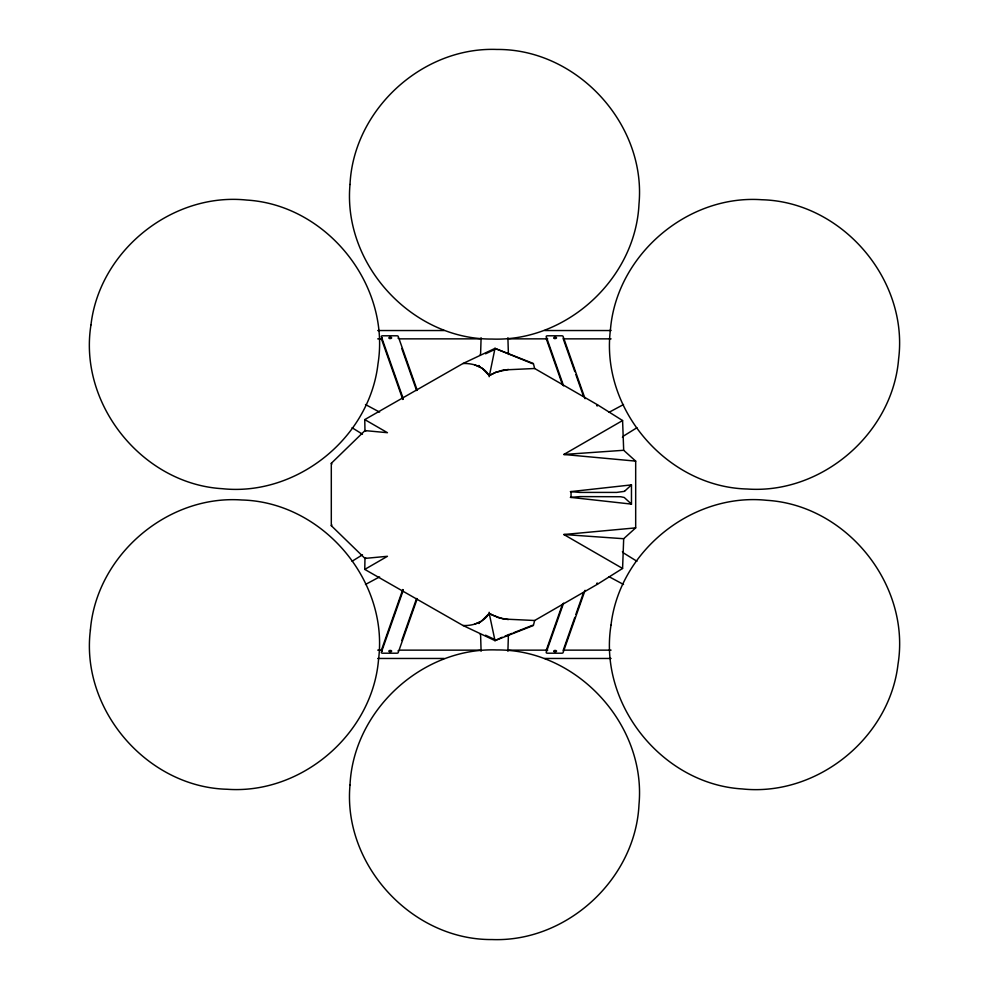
<?xml version="1.0" encoding="UTF-8"?>
<svg xmlns="http://www.w3.org/2000/svg" width="989" height="989" viewBox="0 0 989 989"><rect width="100%" height="100%" fill="white"/><g stroke="black" fill="none" stroke-linecap="round" stroke-linejoin="round"><path stroke-width="1.48" d="M534.653 620.499L533.38 625.505L494.995 640.6L463.013 625.505L364.768 569.404L364.966 558.402L331.303 525.691L331.303 463.309L364.966 430.598L364.768 419.596L463.013 363.495L494.995 348.4L533.38 363.495L534.653 368.501L597.393 404.724L622.588 420.548L623.688 450.279L635.68 461.121L635.68 527.879L623.688 538.721L622.588 568.452L597.393 584.276L534.653 620.499L503.364 619.027L492.312 615.096L489.209 613.415L489.184 612.278M489.184 376.722L494.995 348.4L532.552 363.705M481.099 337.768L480.629 353.061A4.179 4.179 0 0 1 480.011 355.138M507.901 651.232L508.371 635.939A4.179 4.179 0 0 1 508.667 634.518M463.013 625.505C473.261 626 483.572 622.291 489.209 613.415L494.995 640.6L495.032 639.66M494.995 640.6L502.165 637.25M402.807 589.518L381.334 650.416A1.385 0.692 -0.1 0 0 382.236 651.182M403.327 590.05L381.334 652.394A1.385 0.692 0 0 0 382.706 653.21L396.824 653.21A1.385 0.692 0 0 0 398.196 652.641L417.111 599M401.781 640.501L416.604 598.456M562.58 604.019L546.212 650.416A1.385 0.692 -0.1 0 0 546.385 650.873M563.594 603.105L546.212 652.394A1.385 0.692 0 0 0 547.585 653.21L561.703 653.21A1.385 0.692 0 0 0 563.075 652.641L585.068 590.297M563.075 650.651L574.832 617.309M575.858 614.404L583.522 592.658M331.303 525.691L331.908 524.986M624.516 491.31L631.464 484.894L631.464 504.106L630.772 504.106M624.479 491.348L616.74 492.411L579.752 492.411L570.344 491.582M352.072 561.258L362.469 554.817M636.928 427.743L623.923 435.79A4.179 4.179 0 0 0 622.44 437.373M364.768 569.404L387.453 556.3L364.966 558.402L365.905 558.117M635.68 461.121L563.817 454.483L622.588 420.548M623.527 404.526L610.052 411.77A4.166 4.166 0 0 1 608.68 412.228M365.473 584.474L378.948 577.23A4.166 4.166 0 0 1 379.615 576.946M480.159 622.143L478.28 622.971M485.574 353.802L493.684 349.97M504.983 636.137L512.03 633.368M513.439 632.812L532.552 625.295M474.72 624.108L481.074 621.525L489.209 613.415L498.518 617.729L508.346 619.584M622.588 568.452L563.817 534.517L635.68 527.879M563.817 454.483L623.688 450.279M534.653 368.501L503.475 369.948L495.378 372.482L489.209 375.585C483.596 366.511 473.249 363.173 463.013 363.495M508.346 369.416L495.996 372.223L489.209 375.585L481.977 368.106L474.72 364.892M377.736 330.536L444.185 330.536M544.618 330.536L611.066 330.536M377.736 338.856L382.372 338.856M399.371 338.856L481.26 338.856M507.53 338.856L547.708 338.856M564.707 338.856L611.066 338.856M630.772 484.894L631.464 484.894L571.049 491.582L571.049 497.418L631.464 504.106L624.257 497.492L620.746 496.738L580.16 496.589L570.344 497.418M377.736 650.144L382.372 650.144M399.371 650.144L481.26 650.144M507.53 650.144L547.708 650.144M564.707 650.144L611.066 650.144M377.736 658.464L444.185 658.464M544.618 658.464L611.066 658.464M563.817 534.517L623.688 538.721M365.905 430.883L364.966 430.598L387.453 432.7L364.768 419.596M477.959 365.918L479.826 366.696M485.574 635.198L493.684 639.03M365.473 404.526L378.948 411.77A4.166 4.166 0 0 0 379.615 412.054M623.527 584.474L610.052 577.23A4.166 4.166 0 0 0 608.68 576.772M636.928 561.258L623.923 553.21A4.179 4.179 0 0 1 622.44 551.627M352.072 427.743L362.469 434.183M331.303 463.309L331.908 464.014M585.068 398.703L563.075 336.359A1.385 0.692 0 0 0 561.703 335.79L547.585 335.79A1.385 0.692 0 0 0 546.212 336.606L563.594 385.895M563.075 338.349L574.832 371.691M575.858 374.596L583.522 396.342M562.58 384.981L546.212 338.584A1.385 0.692 0 0 1 546.385 338.127M417.111 390L398.196 336.359A1.385 0.692 0 0 0 396.824 335.79L382.706 335.79A1.385 0.692 0 0 0 381.334 336.606L403.327 398.95M401.781 348.499L416.604 390.544M402.807 399.482L381.334 338.584A1.385 0.692 0 0 1 382.236 337.818M494.995 348.4L495.032 349.34M507.901 337.768L508.371 353.061A4.179 4.179 0 0 0 508.667 354.482M481.099 651.232L480.629 635.939A4.179 4.179 0 0 0 480.011 633.862M480.295 366.882A1.743 1.743 0 0 1 478.886 365.473M398.035 338.127A1.385 0.692 0 0 1 398.196 338.349M478.886 623.527A1.743 1.743 0 0 1 480.295 622.118M398.196 650.651A1.385 0.692 0 0 1 398.035 650.873M350.007 184.473C342.602 264.261 411.931 339.709 492.052 339.054C566.746 341.885 635.507 278.7 638.993 204.031C646.398 124.255 577.069 48.807 496.948 49.45C422.254 46.619 353.493 109.816 350.007 184.473M350.007 784.969C342.602 864.745 411.931 940.193 492.052 939.55C566.746 942.381 635.507 879.184 638.993 804.527C646.398 724.739 577.069 649.291 496.948 649.946C422.254 647.115 353.493 710.3 350.007 784.969M90.395 629.968C80.307 709.459 147.052 787.207 227.149 789.259C301.694 794.612 372.556 733.776 378.564 659.28C388.652 579.789 321.907 502.041 241.811 499.989C167.265 494.636 96.403 555.472 90.395 629.968M610.436 329.72C600.348 409.211 667.093 486.959 747.19 489.011C821.735 494.364 892.597 433.528 898.605 359.032C908.693 279.541 841.948 201.793 761.851 199.741C687.306 194.388 616.444 255.224 610.436 329.72M90.976 324.862C78.205 403.969 142.28 483.918 222.265 488.69C296.589 496.552 369.466 438.152 377.983 363.89C390.754 284.783 326.679 204.834 246.694 200.062C172.358 192.2 99.493 250.613 90.976 324.862M611.017 625.11C598.246 704.217 662.321 784.166 742.306 788.938C816.642 796.8 889.507 738.387 898.024 664.138C910.795 585.031 846.72 505.082 766.735 500.31C692.411 492.448 619.534 550.848 611.017 625.11M597.393 404.724L597.109 405.787L597.393 404.724M597.109 583.213L597.393 584.276L597.109 583.213M389.567 338.473A1.385 0.692 0 0 0 391.644 337.867A1.385 0.692 0 0 0 389.567 337.274A1.385 0.692 0 0 0 389.567 338.473M554.446 338.473A1.385 0.692 0 0 0 556.523 337.867A1.385 0.692 0 0 0 554.446 337.274A1.385 0.692 0 0 0 554.446 338.473M389.567 651.726A1.385 0.692 -0.1 0 0 391.644 651.133A1.385 0.692 -0.1 0 0 389.567 650.527A1.385 0.692 -0.1 0 0 389.567 651.726M554.446 651.726A1.385 0.692 -0.1 0 0 556.523 651.133A1.385 0.692 -0.1 0 0 554.446 650.527A1.385 0.692 -0.1 0 0 554.446 651.726"/></g></svg>
